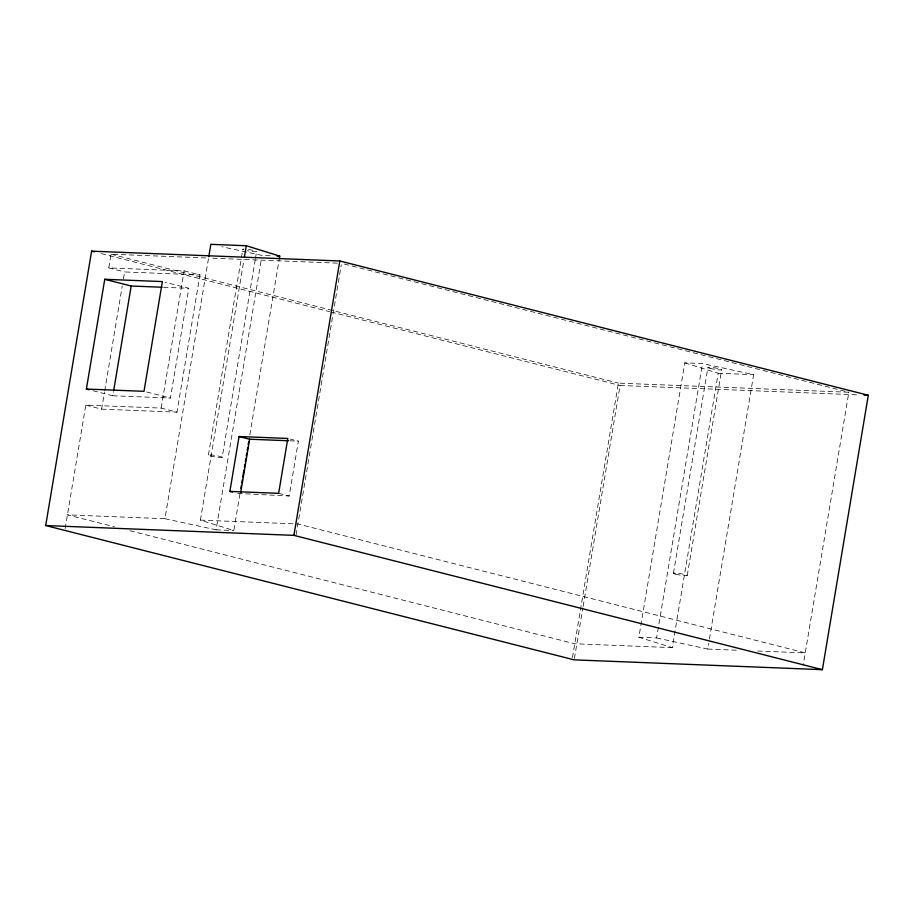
<?xml version="1.0" encoding="UTF-8"?>
<svg xmlns="http://www.w3.org/2000/svg" width="914" height="914" viewBox="0 0 914 914"><rect width="100%" height="100%" fill="white"/><g stroke="black" fill="none" stroke-linecap="round" stroke-linejoin="round"><path stroke-width="0.69" stroke-dasharray="4.57 3.43" d="M65.134 528.589L85.802 405.108L161.15 408.09L176.996 412.123L199.96 274.92L184.102 270.898L108.755 267.916L111.051 254.195L208.563 258.056L164.943 518.729L67.43 514.868L114.433 526.807M85.802 405.108L101.648 409.141L104.459 392.334M104.699 390.941L122.27 285.945M123.436 278.941L124.612 271.938L199.96 274.92M92.988 390.735L112.81 395.773L113.519 391.546M161.15 408.09L184.102 270.898M112.81 395.773L170.427 398.047L188.798 288.287L165.011 282.255M208.415 455.001L241.205 259.005M241.445 257.611L242.85 249.202M239.936 493.937L233.813 530.52L200.395 520.123L244.015 259.45M222.159 457.4A6.992 0.72 9.5 0 0 212.345 455.058A6.992 0.72 9.5 0 0 211.351 456.143A6.992 0.72 9.5 0 0 222.159 457.4L255.189 259.999M255.429 258.605L256.594 251.601M164.943 518.729L216.081 529.823L261.29 259.645M249.819 434.836L279.021 260.353M237.8 493.423L289.201 496.016L298.387 441.142L290.458 439.131M296.067 534.964L341.288 264.717M572.472 657.509L618.39 383.126L848.866 392.243L803.178 665.255M574.415 658.446L582.892 607.787M583.132 606.382L620.092 385.457L859.743 394.939M684.78 362.869L718.198 373.255L672.281 647.649L638.863 637.252L684.78 362.869L702.512 363.566L753.65 374.66L708.91 642.051M638.863 637.252L656.595 637.961L702.512 363.566M673.458 573.261L707.893 367.462M687.248 575.5L721.683 369.713M656.595 637.961L707.733 649.054L708.67 643.445M270.178 255.749L261.998 255.429L221.908 246.734M212.813 258.216L340.111 263.255M163.503 287.293L188.798 288.287M718.198 373.255L753.65 374.66M101.648 409.141L176.996 412.123M290.024 440.811L298.387 441.142M200.395 520.123L297.907 523.985L805.245 652.916L755.787 650.951M216.081 529.823L233.813 530.52M672.281 647.649L574.769 643.787L126.875 529.971M707.733 649.054L738.82 650.288M344.292 264.02L848.866 392.243M111.051 254.195L618.39 383.126M101.305 253.624L329.577 311.628M330.959 311.982L620.092 385.457M108.755 267.916L124.612 271.938M146.651 392.003L170.427 398.047M278.633 493.332L289.201 496.016M256.514 251.396A6.992 0.72 9.5 0 1 247.386 250.71M243.49 249.682A6.992 0.72 9.5 0 1 244.061 249.054M248.494 249.488A6.992 0.72 9.5 0 1 255.966 251.133M710.041 368.331A6.992 0.72 9.5 0 0 721.5 369.873A6.992 0.72 9.5 0 0 712.817 367.565A6.992 0.72 9.5 0 0 710.041 368.331M675.606 574.129A6.992 0.72 9.5 0 0 687.054 575.66A6.992 0.72 9.5 0 0 678.382 573.364A6.992 0.72 9.5 0 0 675.606 574.129"/><path stroke-width="1.37" d="M45.7 525.55L91.617 251.156L339.825 260.981L868.3 395.271L822.383 669.665L574.175 659.851L45.7 525.55L293.908 535.364L822.383 669.665M86.384 389.056L104.756 279.296L162.372 281.581L144.001 391.329L86.384 389.056L89.035 389.73M113.759 390.141L131.182 286.013L162.098 287.236M208.792 256.685L210.86 244.335L246.312 245.74L279.73 256.126L279.261 258.948M244.472 256.708L246.312 245.74M229.871 491.401L239.057 436.526L287.807 438.457L278.633 493.332L229.871 491.401L232.522 492.075M240.873 488.305L241.342 485.494M241.81 482.672L242.29 479.861M242.758 477.051L243.935 470.013M244.404 467.203L244.872 464.381M245.352 461.57L245.82 458.759M246.289 455.937L246.757 453.127M247.237 450.316L247.705 447.494M248.174 444.684L248.642 441.873M240.679 492.68L249.625 439.211L288.63 440.754M293.908 535.364L339.825 260.981M276.999 256.023L279.73 256.126M864.016 395.111L868.3 395.271M91.617 251.156L94.382 251.864M104.756 279.296L131.182 286.013M239.057 436.526L249.625 439.211"/></g></svg>
